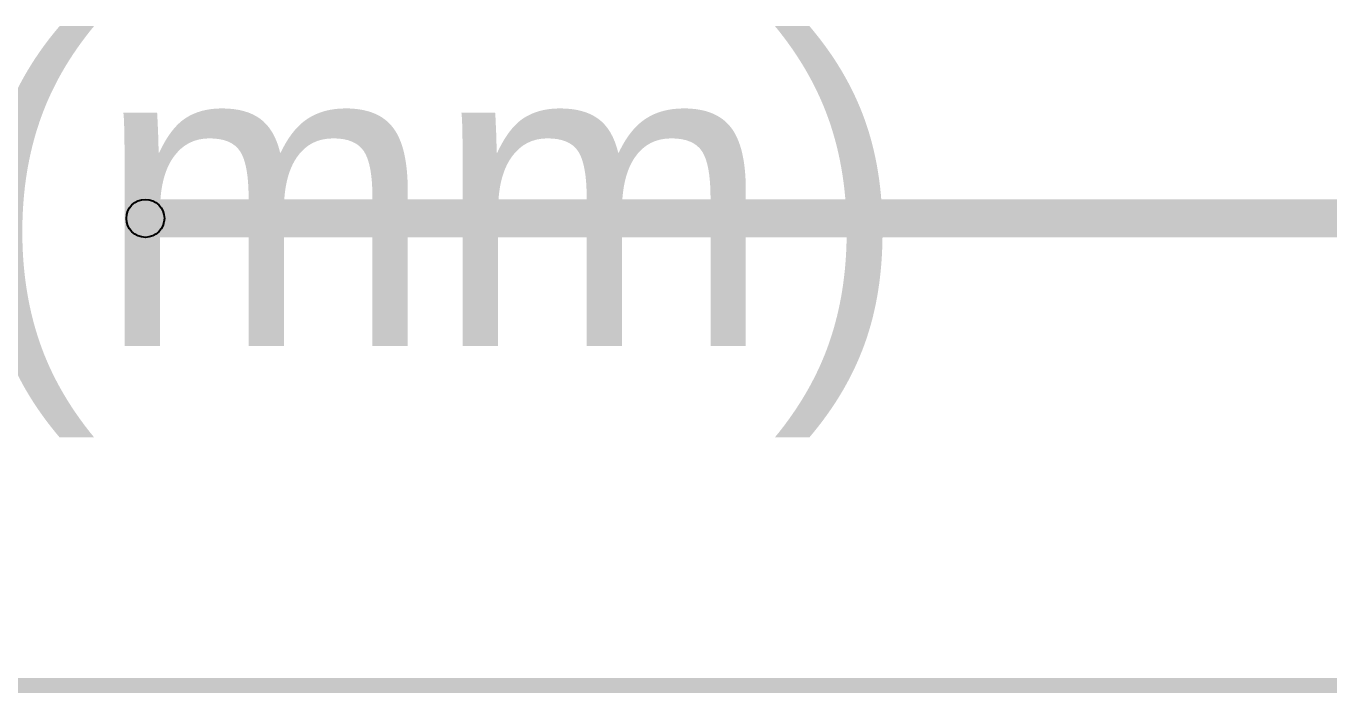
# Model space of a CAD drawing. Header units: millimetres. Extents: x -0.2 to 4.57, y -0.3 to 0.49.
# Drawn here: x 2.4497 to 2.7932, y 0.313 to 0.4887 of the extents above; entities that cross this region are included whole.
import ezdxf

# ---------------------------------------------------------------- set-up
doc = ezdxf.new("R2010")
doc.units = ezdxf.units.MM
doc.header["$MEASUREMENT"] = 0
doc.layers.add('Mechanical1', color=6, linetype='Continuous')
doc.layers.add('Mechanical2', color=216, linetype='Continuous')

msp = doc.modelspace()

# ---------------------------------------------------------------- hatches: boundary and pattern name
at = {"layer": 'Mechanical1'}
h = msp.add_hatch(color=6, dxfattribs=at)
edge = h.paths.add_edge_path()
edge.add_arc((2.48119, 0.438), 0.005, 0, 360)
msp.add_hatch(color=6, dxfattribs=at).paths.add_polyline_path([(2.48119, 0.433), (2.48119, 0.443), (4.56693, 0.443), (4.56693, 0.433)])
at = {"layer": 'Mechanical2'}
msp.add_hatch(color=216, dxfattribs=at).paths.add_polyline_path([(0, 0.31299), (0, 0.31693), (4.56693, 0.31693), (4.56693, 0.31299)])

# ---------------------------------------------------------------- linework, layer by layer
at = {"layer": 'Mechanical1'}
msp.add_circle((2.48119, 0.438), 0.005, dxfattribs=at)

# ---------------------------------------------------------------- texts
msp.add_text('116.00 (mm)', height=0.08, dxfattribs=at).set_placement((2.07574, 0.4044))

doc.saveas('drawing.dxf')
